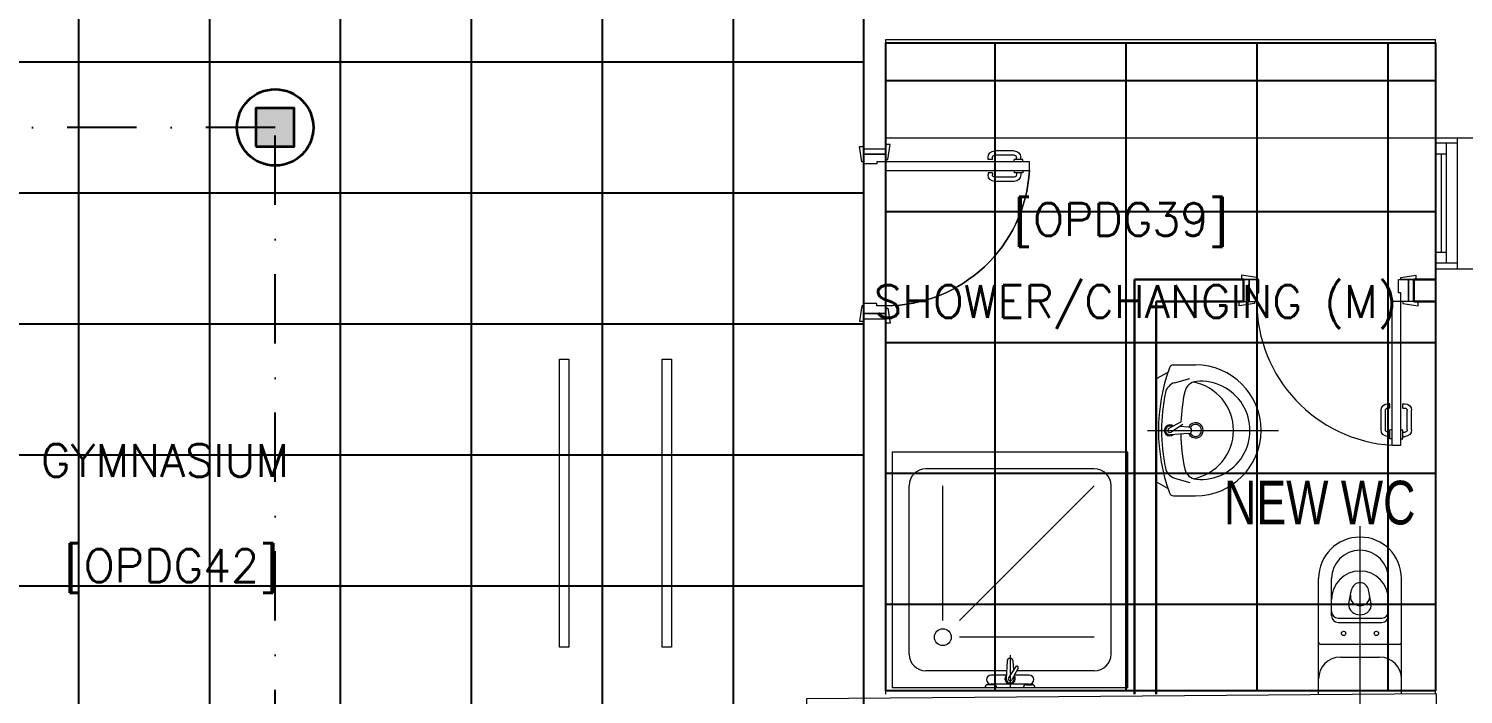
# Model space of a CAD drawing. Header units: inches. Extents: x -12418 to 472786, y -29325 to 19878.
# Drawn here: x 42371 to 48945, y 2502 to 5553 of the extents above; entities that cross this region are included whole.
import ezdxf

# ---------------------------------------------------------------- set-up
doc = ezdxf.new("R2010")
doc.units = ezdxf.units.IN
doc.header["$LTSCALE"] = 25
doc.header["$MEASUREMENT"] = 0
doc.linetypes.add('DASHDOT', pattern=[25.4, 12.7, -6.35, 0, -6.35])
doc.layers.get('0').update_dxf_attribs({"color": 8})
for name, color, linetype, lineweight in [('00-Ground Floor$0$72_EGR_BASE_TEXT', 252, 'Continuous', 5), ('00-Ground Floor$0$Aluminum', 251, 'Continuous', 5), ('00-Ground Floor$0$C-HYDR-CTCH', 251, 'Continuous', 5), ('00-Ground Floor$0$LOADING', 253, 'Continuous', 5), ('00-Ground Floor$0$SANIT', 250, 'Continuous', 5), ('00-Ground Floor$0$Walls', 251, 'Continuous', 5), ('00-Ground Floor$0$Wooden Joinery', 251, 'Continuous', 5), ('E-LITE-CLNG-CNDT', 6, 'DASHDOT', 35), ('T-INTC-CLNG @ 100', 33, 'Continuous', 35), ('T-INTC-DEVC-NUMB', 2, 'Continuous', 25), ('T-SOUN-CLNG-CNDT', 3, 'DASHDOT', 25)]:
    doc.layers.add(name, color=color, linetype=linetype, lineweight=lineweight)
doc.layers.add('00-Ground Floor$0$False Ceiling', color=251, linetype='Continuous')
doc.layers.add('00-Ground Floor$0$X-WHITE glass', color=255, linetype='Continuous')
doc.styles.add('00-Ground Floor$0$SIMPLEX', font='SIMPLEX.shx', dxfattribs={"height": 150})
doc.styles.add('00-Ground Floor$0$X3G_ENTITY_2587F5', font='swisscl.ttf', dxfattribs={"height": 200})
doc.styles.add('DC_Simplex', font='SIMPLEX.shx', dxfattribs={"width": 0.7})

# ---------------------------------------------------------------- blocks, each defined once
blk = doc.blocks.new('00-Ground Floor$0$A$C72370EFE')
at = {"layer": '00-Ground Floor$0$Wooden Joinery'}
for p, q in [((-0.01, -0.04), (-0.02, -0.04)), ((-0.01, -0.06), (-0.02, -0.06)), ((-0.01, -0.03), (-0.01, -0.07)), ((0, -0.03), (-0.01, -0.03)), ((0.04, -0.03), (0.05, -0.03)), ((0.05, -0.03), (0.05, -0.07)), ((0.05, -0.04), (0.06, -0.04)), ((0.05, -0.06), (0.06, -0.06)), ((-0.05, -0.07), (-0.05, -0.16)), ((-0.03, -0.07), (-0.03, -0.16)), ((0, -0.07), (-0.01, -0.07)), ((0.04, -0.07), (0.05, -0.07)), ((0.07, -0.07), (0.07, -0.16)), ((0.09, -0.07), (0.09, -0.16)), ((-0.01, -0.17), (-0.02, -0.17)), ((-0.01, -0.19), (-0.02, -0.19)), ((-0.01, -0.17), (-0.01, -0.19)), ((0.05, -0.17), (0.06, -0.17)), ((0.05, -0.17), (0.05, -0.19)), ((0.05, -0.19), (0.06, -0.19))]:
    blk.add_line(p, q, dxfattribs=at)
for centre, radius, start, end in [((-0.02, -0.07), 0.03, 90, 180), ((-0.02, -0.07), 0.01, 90, 180), ((0.06, -0.07), 0.03, 0, 90), ((0.06, -0.07), 0.01, 0, 90), ((-0.02, -0.16), 0.03, 180, 270), ((-0.02, -0.16), 0.01, 180, 270), ((0.06, -0.16), 0.01, 270, 0), ((0.06, -0.16), 0.03, 270, 0)]:
    blk.add_arc(centre, radius, start, end, dxfattribs=at)
blk = doc.blocks.new('00-Ground Floor$0$A$C268A7CF0')
at = {"layer": '00-Ground Floor$0$Wooden Joinery'}
for points in [[(80, 758.8), (80, 768.8), (10, 778.8), (10, 758.8)], [(740, 758.8), (740, 768.8), (810, 778.8), (810, 758.8)], [(70, 658.8), (70, 648.8), (0, 638.8), (0, 658.8)], [(120, 658.8), (120, 0), (80, 0), (80, 658.8)], [(750, 658.8), (750, 648.8), (820, 638.8), (820, 658.8)]]:
    blk.add_lwpolyline(points, close=True, dxfattribs=at)
for points in [[(45, 658.8), (45, 758.8), (20, 758.8), (20, 658.8), (45, 658.8)], [(45, 658.8), (80, 658.8), (80, 698.8), (90, 698.8), (90, 758.8), (45, 758.8), (45, 658.8)], [(775, 658.8), (740, 658.8), (740, 698.8), (730, 698.8), (730, 758.8), (775, 758.8), (775, 658.8)], [(775, 658.8), (775, 758.8), (800, 758.8), (800, 658.8), (775, 658.8)]]:
    blk.add_lwpolyline(points, dxfattribs=at)
blk.add_arc((80, 658.8), 660, 273.4748, 0, dxfattribs=at)
at = {"layer": '00-Ground Floor$0$Wooden Joinery', "xscale": 999.9999999998854, "yscale": 999.9999999998854, "zscale": 999.9999999998854, "rotation": 180}
blk.add_blockref('00-Ground Floor$0$A$C72370EFE', (120, 0), dxfattribs=at)
blk = doc.blocks.new('00-Ground Floor$0$PARALLEL BARS')
at = {"layer": '00-Ground Floor$0$LOADING'}
for points in [[(-939485.1, -375615.7), (-939443.5, -375615.7), (-939443.5, -376935.4), (-939485.1, -376935.4)], [(-939014.7, -375615.7), (-938973, -375615.7), (-938973, -376935.4), (-939014.7, -376935.4)]]:
    blk.add_lwpolyline(points, close=True, dxfattribs=at)
blk = doc.blocks.new('00-Ground Floor$0$A$Ce9e1c4c3')
at = {"layer": '00-Ground Floor$0$False Ceiling', "color": 254, "linetype": 'Continuous'}
for p, q in [((-57400, -847.4), (-57400, 8572.6)), ((-56800, -847.4), (-56800, 8572.6)), ((-56200, -847.4), (-56200, 8572.6)), ((-55600, -847.4), (-55600, 8572.6)), ((-55000, -847.4), (-55000, 8572.6)), ((-54400, -847.4), (-54400, 8572.6)), ((-53200, 2517.6), (-53200, 5487.6)), ((-52600, 2517.6), (-52600, 5487.6)), ((-52000, 2517.6), (-52000, 5487.6)), ((-51400, 2517.6), (-51400, 5487.6)), ((-62822.1, 5400), (-53802.1, 5400)), ((-53702.1, 5315), (-51182.1, 5315)), ((-62822.1, 4800), (-53802.1, 4800)), ((-53702.1, 4715), (-51182.1, 4715)), ((-62822.1, 4200), (-53802.1, 4200)), ((-53702.1, 4115), (-51182.1, 4115)), ((-62822.1, 3600), (-53802.1, 3600)), ((-53702.1, 3515), (-51182.1, 3515)), ((-62822.1, 3000), (-53802.1, 3000)), ((-53702.1, 2915), (-51182.1, 2915))]:
    blk.add_line(p, q, dxfattribs=at)
at = {"layer": '00-Ground Floor$0$False Ceiling', "color": 254}
for p, q in [((-53802.1, -847.4, 0), (-53802.1, 8572.6, 0)), ((-53702.1, 5487.6, 0), (-51182.1, 5487.6, 0)), ((-53702.1, 2517.6, 0), (-53702.1, 5487.6, 0)), ((-51182.1, 5487.6, 0), (-51182.1, 2517.6, 0)), ((-51182.1, 2517.6, 0), (-53702.1, 2517.6, 0))]:
    blk.add_line(p, q, dxfattribs=at)
blk = doc.blocks.new('00-Ground Floor')
at = {"color": 5}
blk.add_line((47787.2, 3983.9, 0), (47787.2, 3983.9, 0), dxfattribs=at)
at = {"layer": '00-Ground Floor$0$Aluminum'}
for p, q in [((48817.9, 4452.6, 0), (48817.9, 5052.6, 0)), ((48917.9, 5027.6, 0), (48817.9, 5027.6, 0)), ((48867.9, 4477.6, 0), (48867.9, 5027.6, 0)), ((48917.9, 4452.6, 0), (48917.9, 5052.6, 0)), ((48867.9, 4977.6, 0), (48817.9, 4977.6, 0)), ((48842.9, 4977.6, 0), (48842.9, 4527.6, 0)), ((48867.9, 4527.6, 0), (48817.9, 4527.6, 0)), ((48917.9, 4477.6, 0), (48817.9, 4477.6, 0))]:
    blk.add_line(p, q, dxfattribs=at)
at = {"layer": '00-Ground Floor$0$C-HYDR-CTCH', "flags": 128}
blk.add_lwpolyline([(45935.6, 2481.2), (45943.1, -943.6), (48829.4, -919.7), (48821.9, 2505.1), (45935.6, 2481.2)], dxfattribs=at)
at = {"layer": '00-Ground Floor$0$SANIT'}
for p, q in [((47616.9, 4011.8, 0), (47717.9, 4011.8, 0)), ((47590.8, 3977.6, 0), (47537.9, 3947.6, 0)), ((47537.9, 3476, 0), (47537.9, 3947.6, 0)), ((47622, 3930.3, 0), (47691.6, 3950.2, 0)), ((47652.1, 3750.7, 0), (47595.4, 3720.5, 0)), ((47497.9, 3711.8, 0), (48097.9, 3711.8, 0)), ((47614.9, 3730.9, 0), (47601.9, 3731.7, 0)), ((47685.2, 3696.8, 0), (47601.9, 3691.9, 0)), ((47658.9, 3739.3, 0), (47605.3, 3704, 0)), ((47685.2, 3726.8, 0), (47643.6, 3729.2, 0)), ((46327.9, 3612.6, 0), (46327.9, 2532.6, 0)), ((47407.9, 3612.6, 0), (46327.9, 3612.6, 0)), ((47407.9, 2532.6, 0), (47407.9, 3612.6, 0)), ((47253.6, 3535.4, 0), (46482.2, 3535.4, 0)), ((47622, 3493.3, 0), (47691.6, 3473.5, 0)), ((46405.1, 2686.9, 0), (46405.1, 3458.3, 0)), ((46559.4, 2841.1, 0), (46559.4, 3458.3, 0)), ((46636.5, 2841.1, 0), (47253.6, 3458.3, 0)), ((47330.8, 2686.9, 0), (47330.8, 3458.3, 0)), ((47590.8, 3446, 0), (47537.9, 3476, 0)), ((47616.9, 3411.8, 0), (47717.9, 3411.8, 0)), ((48471.4, 2442.6, 0), (48471.4, 3272.6, 0)), ((48281.4, 2502.6, 0), (48281.4, 3032.6, 0)), ((48341.4, 2861.6, 0), (48341.4, 3032.6, 0)), ((48601.4, 2861.6, 0), (48601.4, 3032.6, 0)), ((48661.4, 2502.6, 0), (48661.4, 3032.6, 0)), ((48420.4, 2918.1, 0), (48432, 2980.7, 0)), ((48522.4, 2918.1, 0), (48510.7, 2980.7, 0)), ((48371.4, 2851.6, 0), (48571.4, 2851.6, 0)), ((48371.4, 2831.6, 0), (48571.4, 2831.6, 0)), ((47253.6, 2764, 0), (46636.5, 2764, 0)), ((48291.4, 2731.6, 0), (48651.4, 2731.6, 0)), ((46853.8, 2653.4, 0), (46849.2, 2575.3, 0)), ((46867.9, 2681.1, 0), (46867.9, 2532.6, 0)), ((46884.4, 2614.7, 0), (46882.1, 2653.4, 0)), ((48381.4, 2672.6, 0), (48561.4, 2672.6, 0)), ((46851.2, 2609.7, 0), (46482.2, 2609.7, 0)), ((46850, 2589.9, 0), (46780.2, 2589.9, 0)), ((46893.9, 2629.1, 0), (46860.1, 2577.7, 0)), ((46904.7, 2622.7, 0), (46876.2, 2569.2, 0)), ((46886, 2587.6, 0), (46886.7, 2575.3, 0)), ((46955.7, 2589.9, 0), (46887.2, 2589.9, 0)), ((47253.6, 2609.7, 0), (46897.8, 2609.7, 0)), ((47407.9, 2532.6, 0), (46327.9, 2532.6, 0)), ((46766.7, 2554.6, 0), (46766.7, 2546.1, 0)), ((46793.7, 2546.1, 0), (46766.7, 2546.1, 0)), ((46955.7, 2549.4, 0), (46780.2, 2549.4, 0)), ((46793.7, 2549.4, 0), (46793.7, 2546.1, 0)), ((46942.2, 2549.4, 0), (46942.2, 2546.1, 0)), ((46942.2, 2546.1, 0), (46969.2, 2546.1, 0)), ((46969.2, 2554.6, 0), (46969.2, 2546.1, 0))]:
    blk.add_line(p, q, dxfattribs=at)
for centre, radius in [((46559.4, 2764, 0), 38.6), ((48396.1, 2781.6, 0), 10), ((48546.6, 2781.6, 0), 10)]:
    blk.add_circle(centre, radius, dxfattribs=at)
for centre, radius, start, end in [((47616.9, 3991.8, 0), 20, 90, 160.17712), ((47717.9, 3711.8, 0), 300, 270, 90), ((48393.6, 3711.8, 0), 845.7, 160.17712, 199.82288), ((48407.5, 3711.8, 0), 845.7, 168.19138, 191.80862), ((47638.5, 3872.6, 0), 60, 105.92061, 168.19138), ((48495.1, 3711.8, 0), 845.7, 167.91174, 177.42745), ((47726.9, 3876.3, 0), 60, 95.18578, 167.91174), ((47666.2, 3711.8, 0), 225.2, 280.60973, 79.39027), ((47741.8, 3711.8, 0), 225.2, 264.81421, 95.18578), ((47599.6, 3711.8, 0), 25, 50.74745, 310.36798), ((47599.6, 3711.8, 0), 20, 83.26708, 276.68201), ((47599.6, 3711.8, 0), 9.66, 115.41267, 305.95772), ((48495.1, 3711.8, 0), 845.7, 178.54856, 178.84398), ((48495.1, 3711.8, 0), 845.7, 181.15716, 192.08826), ((47685.2, 3711.8, 0), 15, 270, 90), ((47717.9, 3711.8, 0), 35, 205.31059, 154.68941), ((47717.9, 3711.8, 0), 27.5, 207.14957, 152.85043), ((46482.2, 3458.3, 0), 77.1, 90, 180), ((47253.6, 3458.3, 0), 77.1, 0, 90), ((47638.5, 3551, 0), 60, 191.80862, 254.07939), ((47726.9, 3547.3, 0), 60, 192.08826, 264.81421), ((47616.9, 3431.8, 0), 20, 199.82288, 270), ((48471.4, 3032.6, 0), 190, 0, 180), ((48471.4, 3032.6, 0), 130, 0, 180), ((48471.4, 2937.2, 0), 130, 0, 180), ((48471.4, 2973.3, 0), 40, 10.57115, 169.42885), ((48459.7, 2910.8, 0), 40, 169.42885, 231.52497), ((48467, 2949.7, 0), 40, 169.42885, 256.41759), ((48471.4, 2968, 0), 58.8, 256.41759, 283.58241), ((48475.8, 2949.7, 0), 40, 283.58241, 10.57115), ((48483, 2910.8, 0), 40, 308.47503, 10.57115), ((48371.4, 2881.6, 0), 30, 180, 270), ((48371.4, 2861.6, 0), 30, 180, 270), ((48471.4, 2925.5, 0), 58.8, 231.52497, 308.47503), ((48571.4, 2881.6, 0), 30, 270, 0), ((48571.4, 2861.6, 0), 30, 270, 0), ((48291.4, 2741.6, 0), 10, 180, 270), ((48651.4, 2741.6, 0), 10, 270, 0), ((46482.2, 2686.9, 0), 77.1, 180, 270), ((46867.9, 2653.4, 0), 14.2, 0, 180), ((46899.3, 2625.9, 0), 6.3, 329.31481, 149.31481), ((47253.6, 2686.9, 0), 77.1, 270, 0), ((48381.4, 2572.6, 0), 100, 90, 180), ((48561.4, 2572.6, 0), 100, 0, 90), ((46780.2, 2569.7, 0), 20.3, 90, 270), ((46867.9, 2573.1, 0), 23.6, 139.63201, 39.25255), ((46867.9, 2573.1, 0), 18.9, 173.26708, 6.73292), ((46867.9, 2573.1, 0), 9.13, 144.04228, 334.58733), ((46955.7, 2569.7, 0), 20.3, 270, 90), ((46766.7, 2532.6, 0), 13.5, 90, 180), ((46793.7, 2532.6, 0), 13.5, 0, 90), ((46942.2, 2532.6, 0), 13.5, 90, 180), ((46969.2, 2532.6, 0), 13.5, 0, 90)]:
    blk.add_arc(centre, radius, start, end, dxfattribs=at)
at = {"layer": '00-Ground Floor$0$Walls'}
for p, q in [((46197.9, 5002.6, 0), (46197.9, 7492.6, 0)), ((46297.9, 5002.6, 0), (46297.9, 5502.6, 0)), ((46297.9, 5502.6, 0), (48817.9, 5502.6, 0)), ((46297.9, 5502.6, 0), (48817.9, 5502.6, 0)), ((48817.9, 5052.6, 0), (48817.9, 5502.6, 0)), ((48817.9, 5052.6, 0), (48817.9, 5502.6, 0)), ((46197.9, 5002.6, 0), (46297.9, 5002.6, 0)), ((46197.9, 5002.6, 0), (46297.9, 5002.6, 0)), ((48817.9, 5052.6, 0), (49047.9, 5052.6, 0)), ((48817.9, 5052.6, 0), (49047.9, 5052.6, 0)), ((48817.9, 2502.6, 0), (48817.9, 4452.6, 0)), ((48817.9, 4452.6, 0), (49047.9, 4452.6, 0)), ((48717.9, 4302.6, 0), (48717.9, 4402.6, 0)), ((46197.9, 4222.6, 0), (46297.9, 4222.6, 0)), ((46197.9, 2502.6, 0), (46197.9, 4222.6, 0)), ((46197.9, 4222.6, 0), (46297.9, 4222.6, 0)), ((46297.9, 2502.6, 0), (46297.9, 4222.6, 0))]:
    blk.add_line(p, q, dxfattribs=at)
at = {"layer": '00-Ground Floor$0$Wooden Joinery'}
blk.add_line((46297.9, 5052.6, 0), (48817.9, 5052.6, 0), dxfattribs=at)
at = {"layer": '00-Ground Floor$0$Wooden Joinery', "elevation": 0}
for points in [[(46197.9, 4942.6), (46187.9, 4942.6), (46177.9, 5012.6), (46197.9, 5012.6)], [(46297.9, 4952.6), (46307.9, 4952.6), (46317.9, 5022.6), (46297.9, 5022.6)], [(46297.9, 4902.6), (46956.7, 4902.6), (46956.7, 4942.6), (46297.9, 4942.6)], [(47997.9, 4402.6), (47997.9, 4412.6), (47927.9, 4422.6), (47927.9, 4402.6)], [(48657.9, 4402.6), (48657.9, 4412.6), (48727.9, 4422.6), (48727.9, 4402.6)], [(46197.9, 4282.6), (46187.9, 4282.6), (46177.9, 4212.6), (46197.9, 4212.6)], [(47987.9, 4302.6), (47987.9, 4292.6), (47917.9, 4282.6), (47917.9, 4302.6)], [(48617.9, 4302.6), (48617.9, 3643.8), (48657.9, 3643.8), (48657.9, 4302.6)], [(48667.9, 4302.6), (48667.9, 4292.6), (48737.9, 4282.6), (48737.9, 4302.6)], [(46297.9, 4272.6), (46307.9, 4272.6), (46317.9, 4202.6), (46297.9, 4202.6)]]:
    blk.add_lwpolyline(points, close=True, dxfattribs=at)
for points in [[(46297.9, 4977.6), (46197.9, 4977.6), (46197.9, 5002.6), (46297.9, 5002.6), (46297.9, 4977.6)], [(46297.9, 4977.6), (46297.9, 4942.6), (46257.9, 4942.6), (46257.9, 4932.6), (46197.9, 4932.6), (46197.9, 4977.6), (46297.9, 4977.6)], [(47962.9, 4302.6), (47962.9, 4402.6), (47937.9, 4402.6), (47937.9, 4302.6), (47962.9, 4302.6)], [(47962.9, 4302.6), (47997.9, 4302.6), (47997.9, 4342.6), (48007.9, 4342.6), (48007.9, 4402.6), (47962.9, 4402.6), (47962.9, 4302.6)], [(48692.9, 4302.6), (48657.9, 4302.6), (48657.9, 4342.6), (48647.9, 4342.6), (48647.9, 4402.6), (48692.9, 4402.6), (48692.9, 4302.6)], [(48692.9, 4302.6), (48692.9, 4402.6), (48717.9, 4402.6), (48717.9, 4302.6), (48692.9, 4302.6)], [(46297.9, 4247.6), (46297.9, 4282.6), (46257.9, 4282.6), (46257.9, 4292.6), (46197.9, 4292.6), (46197.9, 4247.6), (46297.9, 4247.6)], [(46297.9, 4247.6), (46197.9, 4247.6), (46197.9, 4222.6), (46297.9, 4222.6), (46297.9, 4247.6)]]:
    blk.add_lwpolyline(points, dxfattribs=at)
at = {"layer": '00-Ground Floor$0$Wooden Joinery'}
for centre, start, end in [((46297.9, 4942.6, 0), 270, 356.5252), ((48657.9, 4302.6, 0), 180, 266.5252)]:
    blk.add_arc(centre, 660, start, end, dxfattribs=at)
at = {"layer": '00-Ground Floor$0$X-WHITE glass', "color": 253, "lineweight": 30, "ltscale": 6, "true_color": 0x9898cc}
for p, q in [((47437.9, 2502.6, 0), (47437.9, 4402.6, 0)), ((47437.9, 4402.6, 0), (47937.9, 4402.6, 0)), ((47937.9, 4402.6, 0), (47937.9, 4302.6, 0)), ((48717.9, 4402.6, 0), (48717.9, 4302.6, 0)), ((48717.9, 4402.6, 0), (48817.9, 4402.6, 0)), ((47537.9, 2502.6, 0), (47537.9, 4302.6, 0)), ((47537.9, 4302.6, 0), (47937.9, 4302.6, 0)), ((48717.9, 4302.6, 0), (48817.9, 4302.6, 0))]:
    blk.add_line(p, q, dxfattribs=at)
at = {"layer": '00-Ground Floor$0$False Ceiling', "color": 254}
blk.add_blockref('00-Ground Floor$0$A$Ce9e1c4c3', (100000, 0), dxfattribs=at)
at = {"layer": '00-Ground Floor$0$LOADING'}
blk.add_blockref('00-Ground Floor$0$PARALLEL BARS', (984288.6, 379654.4), dxfattribs=at)
at = {"layer": '00-Ground Floor$0$Wooden Joinery', "xscale": -1, "rotation": 90}
blk.add_blockref('00-Ground Floor$0$A$C268A7CF0', (46956.7, 5022.6, 0), dxfattribs=at)
at = {"layer": '00-Ground Floor$0$Wooden Joinery'}
for p, xscale, yscale, zscale, rotation in [((46956.7, 4902.6, 0), -999.9999999998856, 999.9999999998856, 999.9999999998856, 270), ((48617.9, 3643.8, 0), -999.9999999998854, 999.9999999998854, 999.9999999998854, 180)]:
    blk.add_blockref('00-Ground Floor$0$A$C72370EFE', p, dxfattribs=dict(at, xscale=xscale, yscale=yscale, zscale=zscale, rotation=rotation))
at = {"layer": '00-Ground Floor$0$72_EGR_BASE_TEXT', "style": '00-Ground Floor$0$X3G_ENTITY_2587F5'}
blk.add_text('NEW WC', height=200, dxfattribs=at).set_placement((47848.5, 3280.9, 0))
at = {"layer": '00-Ground Floor$0$72_EGR_BASE_TEXT', "char_height": 150, "attachment_point": 2, "style": '00-Ground Floor$0$SIMPLEX'}
for s, insert in [('[OPDG39]', (47374.9, 4753.5, 0)), ('SHOWER/CHANGING (M)', (47443.2, 4377.3)), ('GYMNASIUM', (42995.1, 3649.2, 0)), ('[OPDG42]', (43024.7, 3166.9))]:
    blk.add_mtext(s, dxfattribs=dict(at, insert=insert))
blk = doc.blocks.new('DC_PA-CL-Speaker')
blk.add_hatch(color=256).paths.add_polyline_path([(-0.883, -0.87), (0.865, -0.87), (0.865, 0.878), (-0.883, 0.878)])
blk.add_lwpolyline([(-0.883, -0.87), (0.865, -0.87), (0.865, 0.878), (-0.883, 0.878)], close=True)
blk.add_circle((0, 0), 1.75)
at = {"layer": 'T-INTC-DEVC-NUMB', "style": 'DC_Simplex', "width": 0.7}
blk.add_attdef('DC_CONTROL', (3.364, 2.471), '', height=2, rotation=360, dxfattribs=at)

msp = doc.modelspace()

# ---------------------------------------------------------------- linework, layer by layer
at = {"layer": 'T-SOUN-CLNG-CNDT'}
msp.add_lwpolyline([(38700, 300), (43500, 300), (43500, 5100), (38700, 5100.4)], dxfattribs=at)

# ---------------------------------------------------------------- block references
at = {"layer": 'E-LITE-CLNG-CNDT'}
msp.add_blockref('00-Ground Floor', (0, 0), dxfattribs=at)
at = {"layer": 'T-INTC-CLNG @ 100', "xscale": 100, "yscale": 100, "zscale": 100}
msp.add_blockref('DC_PA-CL-Speaker', (43500, 5100), dxfattribs=at)

doc.saveas('drawing.dxf')
